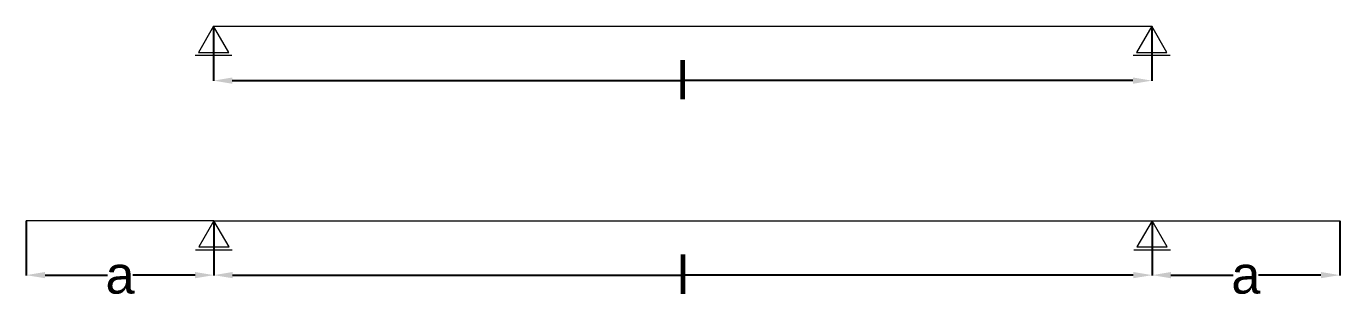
# Model space of a CAD drawing. Header units: millimetres. Extents: x -100 to 3488, y -647 to 193.
# Drawn here: x -100 to 600, y -146 to 0 of the extents above; entities that cross this region are included whole.
import ezdxf

# ---------------------------------------------------------------- set-up
doc = ezdxf.new("R2010")
doc.units = ezdxf.units.MM
doc.styles.get("Standard").update_dxf_attribs({"font": 'arial.ttf'})
doc.dimstyles.get("Standard").update_dxf_attribs({"dimtxt": 0.18, "dimasz": 0.18, "dimexe": 0.18, "dimexo": 0.0625, "dimgap": 0.09, "dimtad": 0, "dimtih": 1, "dimtoh": 1, "dimdec": 4, "dimzin": 0, "dimdsep": 46, "dimtxsty": 'Standard', "dimcen": 0.09, "dimadec": 0, "dimazin": 0, "dimtfac": 1, "dimtdec": 4, "dimtofl": 0, "dimtmove": 0, "dimatfit": 3, "dimfxl": 1, "dimtolj": 1, "dimtzin": 0, "dimarcsym": 0})

# ---------------------------------------------------------------- blocks, each defined once
blk = doc.blocks.new('*D1')
at = {"color": 0, "lineweight": -2, "transparency": 16777216}
for p, q in [((0, -0.06), (0, -29.18)), ((500, -0.06), (500, -29.18)), ((10, -29), (248.68, -29)), ((490, -29), (251.32, -29))]:
    blk.add_line(p, q, dxfattribs=at)
at = {"color": 0, "transparency": 16777216}
for points in [[(10, -27.33), (10, -30.66), (0, -29)], [(490, -27.33), (490, -30.66), (500, -29)]]:
    blk.add_solid(points, dxfattribs=at)
at = {"layer": 'Defpoints', "color": 0, "transparency": 16777216}
for p in [(0, 0), (500, 0), (500, -29)]:
    blk.add_point(p, dxfattribs=at)
at = {"color": 0, "transparency": 16777216, "insert": (250, -29), "char_height": 20, "attachment_point": 5}
blk.add_mtext('\\A1;l', dxfattribs=at)
blk = doc.blocks.new('*D2')
at = {"color": 0, "lineweight": -2, "transparency": 16777216}
for p, q in [((0.2, -103.76), (0.2, -132.88)), ((500.2, -103.76), (500.2, -132.88)), ((10.2, -132.7), (248.89, -132.7)), ((490.2, -132.7), (251.52, -132.7))]:
    blk.add_line(p, q, dxfattribs=at)
at = {"color": 0, "transparency": 16777216}
for points in [[(10.2, -131.03), (10.2, -134.36), (0.2, -132.7)], [(490.2, -131.03), (490.2, -134.36), (500.2, -132.7)]]:
    blk.add_solid(points, dxfattribs=at)
at = {"layer": 'Defpoints', "color": 0, "transparency": 16777216}
for p in [(0.2, -103.7), (500.2, -103.7), (500.2, -132.7)]:
    blk.add_point(p, dxfattribs=at)
at = {"color": 0, "transparency": 16777216, "insert": (250.2, -132.7), "char_height": 20, "attachment_point": 5}
blk.add_mtext('\\A1;l', dxfattribs=at)
blk = doc.blocks.new('*D3')
at = {"color": 0, "lineweight": -2, "transparency": 16777216}
for p, q in [((-99.8, -103.76), (-99.8, -132.88)), ((0.2, -103.76), (0.2, -132.88)), ((-89.8, -132.7), (-56.56, -132.7)), ((-9.8, -132.7), (-43.03, -132.7))]:
    blk.add_line(p, q, dxfattribs=at)
at = {"color": 0, "transparency": 16777216}
for points in [[(-89.8, -131.03), (-89.8, -134.36), (-99.8, -132.7)], [(-9.8, -131.03), (-9.8, -134.36), (0.2, -132.7)]]:
    blk.add_solid(points, dxfattribs=at)
at = {"layer": 'Defpoints', "color": 0, "transparency": 16777216}
for p in [(-99.8, -103.7), (0.2, -103.7), (-99.8, -132.7)]:
    blk.add_point(p, dxfattribs=at)
at = {"color": 0, "transparency": 16777216, "insert": (-49.8, -132.7), "char_height": 20, "attachment_point": 5}
blk.add_mtext('\\A1;a', dxfattribs=at)
blk = doc.blocks.new('*D4')
at = {"color": 0, "lineweight": -2, "transparency": 16777216}
for p, q in [((500.2, -103.76), (500.2, -132.88)), ((600.2, -103.76), (600.2, -132.88)), ((510.2, -132.7), (543.44, -132.7)), ((590.2, -132.7), (556.97, -132.7))]:
    blk.add_line(p, q, dxfattribs=at)
at = {"color": 0, "transparency": 16777216}
for points in [[(510.2, -131.03), (510.2, -134.36), (500.2, -132.7)], [(590.2, -131.03), (590.2, -134.36), (600.2, -132.7)]]:
    blk.add_solid(points, dxfattribs=at)
at = {"layer": 'Defpoints', "color": 0, "transparency": 16777216}
for p in [(500.2, -103.7), (600.2, -103.7), (600.2, -132.7)]:
    blk.add_point(p, dxfattribs=at)
at = {"color": 0, "transparency": 16777216, "insert": (550.2, -132.7), "char_height": 20, "attachment_point": 5}
blk.add_mtext('\\A1;a', dxfattribs=at)

msp = doc.modelspace()

# ---------------------------------------------------------------- linework, layer by layer
at = {"lineweight": 13}
for p, q in [((0, 0), (500, 0)), ((0.20473, -103.70058), (-99.79527, -103.70058)), ((0.20473, -103.70058), (500.20473, -103.70058)), ((500.20473, -103.70058), (600.20473, -103.70058))]:
    msp.add_line(p, q, dxfattribs=at)
for points in [[(8.07484, -13.98603), (0, 0), (-8.07484, -13.98603)], [(508.07484, -13.98603), (500, 0), (491.92516, -13.98603)], [(8.27957, -117.68661), (0.20473, -103.70058), (-7.87011, -117.68661)], [(508.27957, -117.68661), (500.20473, -103.70058), (492.12989, -117.68661)]]:
    msp.add_lwpolyline(points, close=True, dxfattribs=at)
for points in [[(-9.80689, -15.48603), (9.80689, -15.48603)], [(490.19311, -15.48603), (509.80689, -15.48603)], [(-9.60216, -119.18661), (10.01162, -119.18661)], [(490.39784, -119.18661), (510.01162, -119.18661)]]:
    msp.add_lwpolyline(points, dxfattribs=at)

# ---------------------------------------------------------------- dimensions: what is measured, and where the dimension line sits
at = {"color": 1}
for base, p1, p2, text, picture, middle in [((500, -28.99736), (0, 0), (500, 0), 'l', '*D1', (250, -28.99736)), ((-99.79527, -132.69793), (0.20473, -103.70058), (-99.79527, -103.70058), 'a', '*D3', (-49.79527, -132.69793)), ((500.20473, -132.69793), (0.20473, -103.70058), (500.20473, -103.70058), 'l', '*D2', (250.20473, -132.69793)), ((600.20473, -132.69793), (500.20473, -103.70058), (600.20473, -103.70058), 'a', '*D4', (550.20473, -132.69793))]:
    dim = msp.add_linear_dim(base=base, p1=p1, p2=p2, text=text, dimstyle='Standard', override={"dimtxt": 20, "dimasz": 10}, dxfattribs=at)
    dim.commit()
    dim.dimension.update_dxf_attribs({"geometry": picture, "text_midpoint": middle})

doc.saveas('drawing.dxf')
